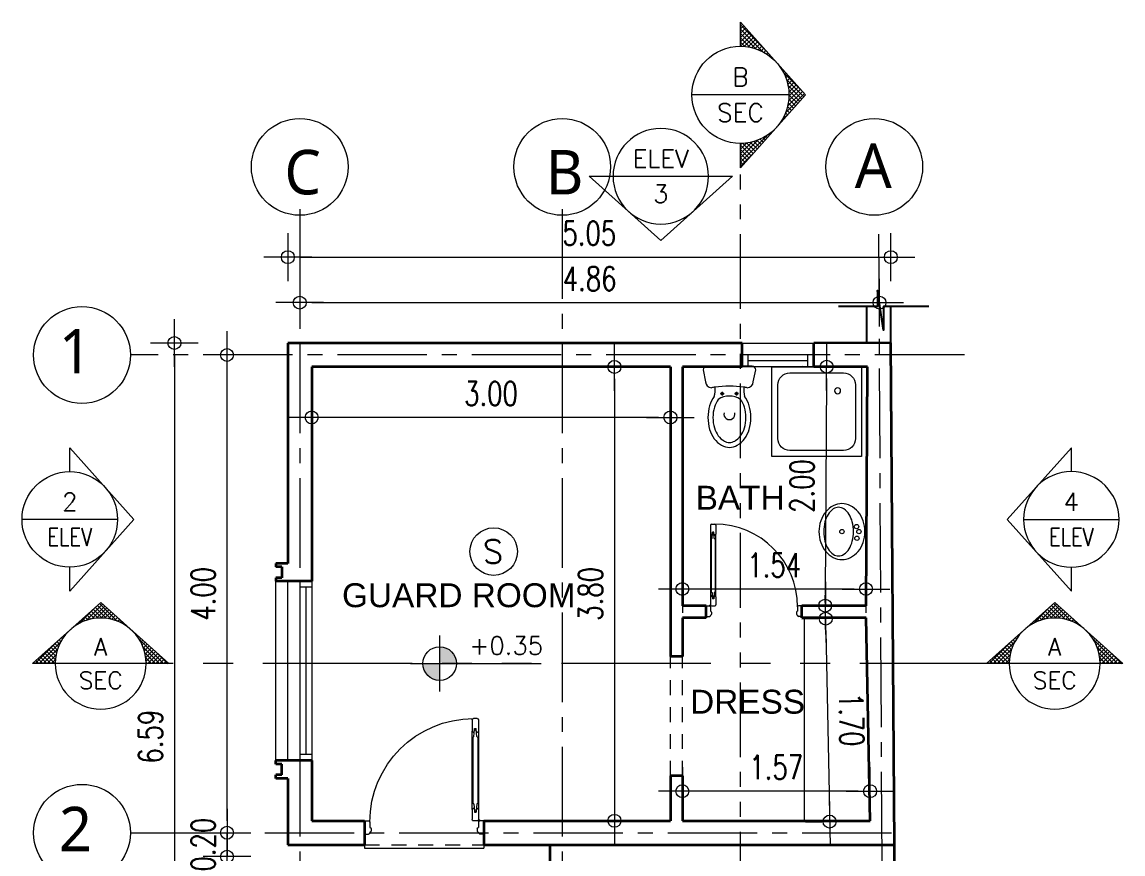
# Model space of a CAD drawing. Header units: millimetres. Extents: x -11627 to -10952, y 10244 to 10588.
# Drawn here: x -11330.89 to -11321.67, y 10409.84 to 10416.8 of the extents above; entities that cross this region are included whole.
import ezdxf
from ezdxf.enums import TextEntityAlignment as Align

# ---------------------------------------------------------------- set-up
doc = ezdxf.new("R2010")
doc.units = ezdxf.units.MM
doc.header["$PDMODE"] = 35
for name, pattern in [('CENTER2', [1.125, 0.75, -0.125, 0.125, -0.125]), ('HIDDEN2', [0.1875, 0.125, -0.0625]), ('PHANTOM2', [1.25, 0.625, -0.125, 0.125, -0.125, 0.125, -0.125])]:
    doc.linetypes.add(name, pattern=pattern)
doc.layers.get('0').update_dxf_attribs({"lineweight": 5})
doc.layers.get('DEFPOINTS').update_dxf_attribs({"lineweight": 5})
doc.layers.add('A-PLOT LIMIT', color=1, linetype='Continuous')
doc.layers.add('CivilDefense', color=2, linetype='Continuous')
for name, color, linetype, lineweight in [('AXIS', 136, 'CENTER2', 0), ('CIRCLE', 57, 'Continuous', 5), ('DIM', 191, 'Continuous', 5), ('DIM IN', 191, 'Continuous', 5), ('DOORS', 30, 'Continuous', 9), ('ELEV-BLUE', 32, 'Continuous', 9), ('FIRE', 2, 'Continuous', 5), ('hidden', 251, 'HIDDEN2', 5), ('SANIT', 241, 'Continuous', 0), ('SECTION', 3, 'PHANTOM2', 5), ('STAIR', 34, 'Continuous', 5), ('SYMBOLS LEVEL', 233, 'Continuous', 5), ('TEXT', 30, 'Continuous', 9), ('WALLS', 4, 'Continuous', 35), ('Window', 57, 'Continuous', 13)]:
    doc.layers.add(name, color=color, linetype=linetype, lineweight=lineweight)
doc.styles.add('ARIAL', font='arial.ttf')
doc.styles.add('Elevation-Numbers', font='ROMANS.shx', dxfattribs={"height": 0.1875})
doc.styles.add('ROMANS', font='romans.shx', dxfattribs={"width": 0.85})
doc.styles.add('Section-Numbers', font='ROMANS.shx', dxfattribs={"height": 0.1875})
doc.styles.add('SIMPLEX', font='romans.shx', dxfattribs={"width": 0.75})
doc.styles.add('T20-200', font='ROMANS.SHX', dxfattribs={"height": 0.4})
doc.dimstyles.new('D100', dxfattribs={"dimtxt": 0.2, "dimasz": 0.1, "dimexe": 0.18, "dimexo": 0.0625, "dimgap": 0.1, "dimtad": 1, "dimzin": 0, "dimdsep": 46, "dimtxsty": 'SIMPLEX', "dimblk": 'DOT1', "dimcen": 0.1, "dimse1": 1, "dimse2": 1, "dimclrd": 256, "dimclre": 256, "dimclrt": 256, "dimadec": 0, "dimazin": 0, "dimtfac": 5, "dimtix": 1, "dimtmove": 2, "dimatfit": 3, "dimfxl": 1, "dimtolj": 1, "dimtzin": 0, "dimlwd": -1, "dimlwe": -1, "dimarcsym": 0})

# ---------------------------------------------------------------- blocks, each defined once
blk = doc.blocks.new('Sink-1')
at = {"color": 0}
for points in [[(-0.26, 0.214, 0.117021), (-0.241, 0.134, 0.104335), (-0.184, 0.063, 0.090297), (-0.101, 0.017, 0.082381), (0, 0, 0.082381), (0.101, 0.017, 0.090297), (0.184, 0.063, 0.104335), (0.241, 0.134, 0.117021), (0.26, 0.214, 0.117021), (0.241, 0.293, 0.104335), (0.184, 0.365, 0.090297), (0.101, 0.411, 0.082381), (0, 0.428, 0.082381), (-0.101, 0.411, 0.090297), (-0.184, 0.365, 0.104335), (-0.241, 0.293, 0.117021)], [(-0.226, 0.183, 0.149713), (-0.211, 0.134, 0.107062), (-0.16, 0.086, 0.075437), (-0.09, 0.056, 0.062219), (0, 0.045, 0.062219), (0.09, 0.056, 0.075437), (0.16, 0.086, 0.107062), (0.211, 0.134, 0.149713), (0.226, 0.183, 0.149713), (0.211, 0.232, 0.107062), (0.16, 0.281, 0.075437), (0.09, 0.31, 0.062219), (0, 0.322, 0.062219), (-0.09, 0.31, 0.075437), (-0.16, 0.281, 0.107062), (-0.211, 0.232, 0.149713)]]:
    blk.add_lwpolyline(points, format="xyb", close=True, dxfattribs=at)
for centre in [(-0.047, 0.35), (0, 0.372), (0.062, 0.354), (0, 0.214)]:
    blk.add_circle(centre, 0.0205, dxfattribs=at)
blk = doc.blocks.new('Shower-75')
at = {"color": 0}
blk.add_lwpolyline([(0, 0), (0.75, 0), (0.75, 0.75), (0, 0.75)], close=True, dxfattribs=at)
blk.add_lwpolyline([(0.15, 0.05), (0.6, 0.05, 0.414214), (0.7, 0.15), (0.7, 0.6, 0.414214), (0.6, 0.7), (0.15, 0.7, 0.414214), (0.05, 0.6), (0.05, 0.15, 0.414214)], format="xyb", close=True, dxfattribs=at)
blk.add_circle((0.55, 0.2), 0.025, dxfattribs=at)
blk = doc.blocks.new('D-P-10-90')
at = {"layer": 'DOORS'}
for p, q in [((0.04, 0.86), (0.04, 0.7753)), ((0.05, 0.87), (0.08, 0.87)), ((0.09, 0.86), (0.09, 0.7753)), ((0.043, 0.7753), (0.04, 0.7753)), ((0.04, 0.7753), (0.04, 0.1853)), ((0.0559, 0.7657), (0.0578, 0.7953)), ((0.0722, 0.7953), (0.0578, 0.7953)), ((0.0741, 0.7657), (0.0722, 0.7953)), ((0.087, 0.7753), (0.09, 0.7753)), ((0.09, 0.1853), (0.09, 0.7753)), ((0.043, 0.1853), (0.04, 0.1853)), ((0.04, 0.1853), (0.04, 0.11)), ((0.0559, 0.1949), (0.0578, 0.1653)), ((0.0741, 0.1949), (0.0722, 0.1653)), ((0.087, 0.1853), (0.09, 0.1853)), ((0.09, 0.1853), (0.09, 0.11)), ((0, 0.1), (0.03, 0.1)), ((0, 0.1), (0, 0)), ((0.0275, 0.1015), (0.0275, 0.101)), ((0.0285, 0.1025), (0.0365, 0.1025)), ((0.0285, 0.1), (0.0375, 0.1)), ((0.0332, 0.1025), (0.0355, 0.1025)), ((0.0365, 0.1025), (0.0348, 0.1025)), ((0.0375, 0.1115), (0.0375, 0.1035)), ((0.0375, 0.1045), (0.0375, 0.1035)), ((0.0418, 0.1025), (0.0375, 0.1025)), ((0.0375, 0.1025), (0.0375, 0.0981)), ((0.0385, 0.1125), (0.039, 0.1125)), ((0.04, 0.1115), (0.04, 0.1025)), ((0.04, 0.09), (0.04, 0.05)), ((0.05, 0.1), (0.08, 0.1)), ((0.0722, 0.1653), (0.0578, 0.1653)), ((0.86, 0.09), (0.86, 0.05)), ((0.9, 0.1), (0.87, 0.1)), ((0.9, 0.1), (0.9, 0)), ((0, 0), (0.03, 0)), ((0.04, 0.05), (0.04, 0.05)), ((0.04, 0.013), (0.04, 0.01)), ((0.05, 0.04), (0.05, 0.023)), ((0.85, 0.04), (0.85, 0.023)), ((0.86, 0.05), (0.86, 0.05)), ((0.86, 0.013), (0.86, 0.01)), ((0.9, 0), (0.87, 0))]:
    blk.add_line(p, q, dxfattribs=at)
at = {"layer": 'DOORS', "color": 252}
for p, q in [((0.0542, 0.7339), (0.0577, 0.7853)), ((0.0723, 0.7853), (0.0577, 0.7853)), ((0.0758, 0.7339), (0.0723, 0.7853)), ((0.0462, 0.7273), (0.0462, 0.2333)), ((0.0477, 0.7273), (0.0462, 0.7273)), ((0.0823, 0.7273), (0.0837, 0.7273)), ((0.0837, 0.7273), (0.0837, 0.2333)), ((0.0477, 0.2333), (0.0462, 0.2333)), ((0.0542, 0.2267), (0.0577, 0.1753)), ((0.0723, 0.1753), (0.0577, 0.1753)), ((0.0758, 0.2267), (0.0723, 0.1753)), ((0.0823, 0.2333), (0.0837, 0.2333))]:
    blk.add_line(p, q, dxfattribs=at)
at = {"layer": 'DOORS'}
for radius in [0.00367, 0.00201]:
    blk.add_circle((0.0375, 0.1025), radius, dxfattribs=at)
for centre, radius, start, end in [((0.05, 0.86), 0.01, 90, 180), ((0.08, 0.86), 0.01, 0, 90), ((0.08, 0.09), 0.78, 0, 90), ((0.053, 0.7753), 0.01, 180, 286.63777), ((0.077, 0.7753), 0.01, 253.36223, 0), ((0.053, 0.1853), 0.01, 73.36223, 180), ((0.077, 0.1853), 0.01, 0, 106.63777), ((0.0285, 0.1015), 0.001, 90, 180), ((0.0285, 0.101), 0.001, 180, 270), ((0.03, 0.09), 0.01, 0, 90), ((0.0365, 0.1035), 0.001, 270, 0), ((0.0385, 0.1115), 0.001, 90, 180), ((0.0375, 0.1025), 0.0025, 270, 0), ((0.039, 0.1115), 0.001, 0, 90), ((0.05, 0.11), 0.01, 180, 270), ((0.08, 0.11), 0.01, 270, 0), ((0.87, 0.09), 0.01, 90, 180), ((0.03, 0.01), 0.01, 270, 0), ((0.04, 0.04), 0.01, 0, 90), ((0.04, 0.023), 0.01, 270, 0), ((0.86, 0.04), 0.01, 90, 180), ((0.86, 0.023), 0.01, 180, 270), ((0.87, 0.01), 0.01, 180, 270)]:
    blk.add_arc(centre, radius, start, end, dxfattribs=at)
at = {"layer": 'DOORS', "color": 252}
for centre, start, end in [((0.0542, 0.7273), 89.38142, 180.00035), ((0.0757, 0.7273), 359.9999, 90.61858), ((0.0542, 0.2333), 179.99965, 270.61858), ((0.0757, 0.2333), 269.38142, 0.0001)]:
    blk.add_arc(centre, 0.00659, start, end, dxfattribs=at)
blk = doc.blocks.new('k')
at = {"layer": 'SANIT'}
for p, q in [((-86.2261, -170.6187), (-86.2261, -170.9987)), ((-86.0961, -170.6087), (-86.1961, -170.5887)), ((-85.9961, -170.7334), (-85.9961, -170.764)), ((-86.0114, -170.7487), (-85.9808, -170.7487)), ((-86.0114, -170.8687), (-85.9808, -170.8687)), ((-85.9961, -170.884), (-85.9961, -170.8534)), ((-86.1961, -171.0287), (-86.0961, -171.0087))]:
    blk.add_line(p, q, dxfattribs=at)
for centre in [(-85.9961, -170.7487), (-85.9961, -170.8687)]:
    blk.add_circle(centre, 0.0115, dxfattribs=at)
for centre, radius, start, end in [((-86.1961, -170.6187), 0.03, 90, 180), ((-86.0961, -170.6587), 0.05, 360, 90), ((-85.8205, -170.8931), 0.2609, 106.60636, 125.75389), ((-85.7961, -170.9747), 0.346, 90, 106.60636), ((-85.7961, -170.9747), 0.346, 73.39364, 90), ((-85.7718, -170.8931), 0.2609, 54.24611, 73.39364), ((-85.1457, -170.8087), 0.9128, 172.42401, 187.57599), ((-85.1457, -170.8087), 0.9128, 170.54185, 172.42401), ((-86.0311, -170.4677), 0.2215, 264.96574, 285.23665), ((-85.8049, -170.8087), 0.1712, 146.97296, 213.02704), ((-85.8205, -170.8931), 0.2191, 106.60636, 125.75389), ((-85.7961, -170.9747), 0.3042, 90, 106.60636), ((-85.7961, -170.9747), 0.3042, 73.39364, 90), ((-85.7718, -170.8931), 0.2191, 54.24611, 73.39364), ((-85.7346, -170.8414), 0.1554, 29.91167, 54.24611), ((-85.7346, -170.8414), 0.1972, 29.91167, 54.24611), ((-85.6776, -170.8087), 0.1315, 0, 29.91167), ((-85.8249, -170.8087), 0.0459, 255.8325, 104.1675), ((-85.6776, -170.8087), 0.0897, 0, 29.91167), ((-85.6776, -170.8087), 0.0897, 330.08833, 0), ((-85.6776, -170.8087), 0.1315, 330.08833, 0), ((-86.0311, -171.1497), 0.2215, 74.76335, 95.03426), ((-85.1457, -170.8087), 0.9128, 187.57599, 189.45815), ((-85.8205, -170.7242), 0.2191, 234.24611, 253.39364), ((-85.7718, -170.7242), 0.2191, 286.60636, 305.75389), ((-85.7346, -170.7759), 0.1554, 305.75389, 330.08833), ((-85.7346, -170.7759), 0.1972, 305.75389, 330.08833), ((-86.1961, -170.9987), 0.03, 180, 270), ((-86.0961, -170.9587), 0.05, 270, 0), ((-85.8205, -170.7242), 0.2609, 234.24611, 253.39364), ((-85.7961, -170.6426), 0.346, 253.39364, 270), ((-85.7961, -170.6426), 0.3042, 253.39364, 270), ((-85.7961, -170.6426), 0.3042, 270, 286.60636), ((-85.7961, -170.6426), 0.346, 270, 286.60636), ((-85.7718, -170.7242), 0.2609, 286.60636, 305.75389)]:
    blk.add_arc(centre, radius, start, end, dxfattribs=at)
blk = doc.blocks.new('DOT1')
at = {"color": 0}
for p, q in [((0, -2), (0, 2)), ((-2, 0), (2, 0))]:
    blk.add_line(p, q, dxfattribs=at)
blk.add_circle((0, 0), 0.54, dxfattribs=at)
blk = doc.blocks.new('*D506')
at = {"layer": 'DEFPOINTS', "color": 0, "transparency": 16777216}
for p in [(-11325.3611, 10410.3679), (-11325.3611, 10410.12, -0.0008), (-11323.789, 10410.12, -0.0008)]:
    blk.add_point(p, dxfattribs=at)
at = {"layer": 'DIM', "transparency": 16777216}
blk.add_line((-11323.889, 10410.3679), (-11325.2611, 10410.3679), dxfattribs=at)
at = {"layer": 'DIM', "transparency": 16777216, "xscale": 0.1, "yscale": 0.1, "zscale": 0.1, "rotation": 180}
blk.add_blockref('DOT1', (-11325.3611, 10410.3679), dxfattribs=at)
at = {"layer": 'DIM', "transparency": 16777216, "xscale": 0.1, "yscale": 0.1, "zscale": 0.1}
blk.add_blockref('DOT1', (-11323.789, 10410.3679), dxfattribs=at)
at = {"layer": 'DIM', "transparency": 16777216, "insert": (-11324.5751, 10410.5679), "char_height": 0.2, "attachment_point": 5, "style": 'SIMPLEX'}
blk.add_mtext('\\A1;1.57', dxfattribs=at)
blk = doc.blocks.new('*D507')
at = {"layer": 'DEFPOINTS', "color": 0, "transparency": 16777216}
for p in [(-11325.3611, 10412.0598), (-11325.3611, 10411.9184, -0.0008), (-11323.8233, 10411.9184, -0.0008)]:
    blk.add_point(p, dxfattribs=at)
at = {"layer": 'DIM', "transparency": 16777216}
blk.add_line((-11323.9233, 10412.0598), (-11325.2611, 10412.0598), dxfattribs=at)
at = {"layer": 'DIM', "transparency": 16777216, "xscale": 0.1, "yscale": 0.1, "zscale": 0.1, "rotation": 180}
blk.add_blockref('DOT1', (-11325.3611, 10412.0598), dxfattribs=at)
at = {"layer": 'DIM', "transparency": 16777216, "xscale": 0.1, "yscale": 0.1, "zscale": 0.1}
blk.add_blockref('DOT1', (-11323.8233, 10412.0598), dxfattribs=at)
at = {"layer": 'DIM', "transparency": 16777216, "insert": (-11324.5922, 10412.2598), "char_height": 0.2, "attachment_point": 5, "style": 'SIMPLEX'}
blk.add_mtext('\\A1;1.54', dxfattribs=at)
blk = doc.blocks.new('DDW')
at = {"layer": 'SYMBOLS LEVEL'}
h = blk.add_hatch(color=256, dxfattribs=at)
edge = h.paths.add_edge_path()
edge.add_line((-11621.43, 10035.1153), (-11621.43, 10034.9745))
edge.add_line((-11621.43, 10034.9745), (-11621.2892, 10034.9745))
edge.add_arc((-11621.43, 10034.9745), 0.1408, 0, 90)
edge = h.paths.add_edge_path()
edge.add_line((-11621.43, 10034.8337), (-11621.43, 10034.9745))
edge.add_line((-11621.43, 10034.9745), (-11621.5709, 10034.9745))
edge.add_arc((-11621.43, 10034.9745), 0.1408, 180, 270)
for p, q in [((-11621.43, 10034.7402), (-11621.43, 10035.2088)), ((-11621.6737, 10034.9745), (-11620.5802, 10034.9745))]:
    blk.add_line(p, q, dxfattribs=at)
blk.add_circle((-11621.43, 10034.9745), 0.1408, dxfattribs=at)
blk = doc.blocks.new('*D508')
at = {"layer": 'DEFPOINTS', "color": 0, "transparency": 16777216}
for p in [(-11323.8114, 10413.9188, 0), (-11324.1651, 10411.9205), (-11323.8233, 10411.9184)]:
    blk.add_point(p, dxfattribs=at)
at = {"layer": 'DIM', "transparency": 16777216}
blk.add_line((-11324.1538, 10413.8208), (-11324.1645, 10412.0205), dxfattribs=at)
at = {"layer": 'DIM', "transparency": 16777216, "xscale": 0.1, "yscale": 0.1, "zscale": 0.1}
for p, rotation in [((-11324.1532, 10413.9208), 89.6596110096755), ((-11324.1651, 10411.9205), 269.6596110096755)]:
    blk.add_blockref('DOT1', p, dxfattribs=dict(at, rotation=rotation))
at = {"layer": 'DIM', "transparency": 16777216, "insert": (-11324.3592, 10412.9218), "char_height": 0.2, "attachment_point": 5, "rotation": 89.65961, "style": 'SIMPLEX'}
blk.add_mtext('\\A1;2.00', dxfattribs=at)
blk = doc.blocks.new('*D509')
at = {"layer": 'DEFPOINTS', "color": 0, "transparency": 16777216}
for p in [(-11323.8214, 10411.8184, -0.0008), (-11324.1283, 10410.1135), (-11323.789, 10410.12, -0.0008)]:
    blk.add_point(p, dxfattribs=at)
at = {"layer": 'DIM', "transparency": 16777216}
blk.add_line((-11324.1588, 10411.712), (-11324.1303, 10410.2135), dxfattribs=at)
at = {"layer": 'DIM', "transparency": 16777216, "xscale": 0.1, "yscale": 0.1, "zscale": 0.1}
for p, rotation in [((-11324.1607, 10411.812), 91.09121622523223), ((-11324.1283, 10410.1135), 271.0912162252322)]:
    blk.add_blockref('DOT1', p, dxfattribs=dict(at, rotation=rotation))
at = {"layer": 'DIM', "transparency": 16777216, "insert": (-11323.9446, 10410.9665), "char_height": 0.2, "attachment_point": 5, "rotation": 271.09122, "style": 'SIMPLEX'}
blk.add_mtext('\\A1;1.70', dxfattribs=at)
blk = doc.blocks.new('*D510')
at = {"layer": 'DEFPOINTS', "color": 0, "transparency": 16777216}
for p in [(-11325.71, 10413.9184, -0.0008), (-11325.93, 10410.12), (-11325.71, 10410.12, -0.0008)]:
    blk.add_point(p, dxfattribs=at)
at = {"layer": 'DIM', "transparency": 16777216}
blk.add_line((-11325.93, 10413.8184), (-11325.93, 10410.22), dxfattribs=at)
at = {"layer": 'DIM', "transparency": 16777216, "xscale": 0.1, "yscale": 0.1, "zscale": 0.1}
for p, rotation in [((-11325.93, 10413.9184), 90), ((-11325.93, 10410.12), 270)]:
    blk.add_blockref('DOT1', p, dxfattribs=dict(at, rotation=rotation))
at = {"layer": 'DIM', "transparency": 16777216, "insert": (-11326.13, 10412.0192), "char_height": 0.2, "attachment_point": 5, "rotation": 90, "style": 'SIMPLEX'}
blk.add_mtext('\\A1;3.80', dxfattribs=at)
blk = doc.blocks.new('*D511')
at = {"layer": 'DEFPOINTS', "color": 0, "transparency": 16777216}
for p in [(-11328.4651, 10413.9184, -0.0008), (-11325.4611, 10413.9184, -0.0008), (-11328.4651, 10413.4955)]:
    blk.add_point(p, dxfattribs=at)
at = {"layer": 'DIM', "transparency": 16777216}
blk.add_line((-11325.5611, 10413.4955), (-11328.3651, 10413.4955), dxfattribs=at)
at = {"layer": 'DIM', "transparency": 16777216, "xscale": 0.1, "yscale": 0.1, "zscale": 0.1, "rotation": 180}
blk.add_blockref('DOT1', (-11328.4651, 10413.4955), dxfattribs=at)
at = {"layer": 'DIM', "transparency": 16777216, "xscale": 0.1, "yscale": 0.1, "zscale": 0.1}
blk.add_blockref('DOT1', (-11325.4611, 10413.4955), dxfattribs=at)
at = {"layer": 'DIM', "transparency": 16777216, "insert": (-11326.9631, 10413.6955), "char_height": 0.2, "attachment_point": 5, "style": 'SIMPLEX'}
blk.add_mtext('\\A1;3.00', dxfattribs=at)
blk = doc.blocks.new('Elevation-Right')
at = {"color": 0}
for p, q in [((0, 0.6), (0.5367, 0)), ((0, 0.4), (0, 0.6)), ((0.4, 0), (-0.4, 0)), ((0, -0.6), (0.5367, 0)), ((0, -0.6), (0, -0.4))]:
    blk.add_line(p, q, dxfattribs=at)
blk.add_circle((0, 0), 0.4, dxfattribs=at)
at = {"color": 0, "style": 'Elevation-Numbers'}
for tag, p in [('00', (0, 0.1472)), ('0000', (0, -0.1472))]:
    blk.add_attdef(tag, text='', height=0.15, dxfattribs=at).set_placement(p, align=Align.MIDDLE_CENTER)
blk = doc.blocks.new('*X11')
at = {"color": 0}
for p, q in [((3.917, 7.806), (5.463, 9.352)), ((4.431, 7.966), (5.65, 9.185)), ((5.359, 8.076), (4.639, 8.796)), ((5.729, 8.059), (4.826, 8.963)), ((4.863, 8.045), (5.837, 9.019)), ((6.143, 7.999), (5.012, 9.13)), ((6.624, 7.872), (5.199, 9.297)), ((5.246, 8.074), (6.023, 8.852)), ((7.243, 7.607), (5.782, 9.068)), ((3.196, 7.439), (3.825, 8.068)), ((3.631, 7.682), (3.519, 7.794)), ((3.877, 7.79), (3.706, 7.961)), ((4.137, 7.884), (3.893, 8.128)), ((4.413, 7.962), (4.079, 8.295)), ((4.706, 8.022), (4.266, 8.462)), ((5.02, 8.061), (4.453, 8.629)), ((5.594, 8.069), (6.21, 8.685)), ((5.916, 8.038), (6.396, 8.518)), ((6.216, 7.984), (6.583, 8.351)), ((6.497, 7.912), (6.77, 8.184)), ((6.762, 7.823), (6.956, 8.017)), ((7.013, 7.72), (7.143, 7.85)), ((2.414, 6.779), (2.4, 6.793)), ((2.588, 6.958), (2.586, 6.96)), ((2.774, 7.126), (2.773, 7.127)), ((2.971, 7.282), (2.96, 7.294)), ((3.179, 7.428), (3.146, 7.46)), ((3.399, 7.561), (3.333, 7.627)), ((7.249, 7.603), (7.33, 7.683)), ((7.474, 7.474), (7.516, 7.516)), ((7.686, 7.332), (7.703, 7.349)), ((7.886, 7.179), (7.889, 7.182)), ((8.076, 7.015), (8.076, 7.015)), ((8.254, 6.84), (8.263, 6.848)), ((-0.167, 4.076), (2, 6.242)), ((1.712, 5.712), (1.466, 5.958)), ((1.828, 5.95), (1.653, 6.125)), ((1.957, 6.175), (1.84, 6.292)), ((2.098, 6.388), (2.026, 6.459)), ((2.25, 6.589), (2.213, 6.626)), ((8.421, 6.653), (8.449, 6.682)), ((8.577, 6.456), (8.636, 6.515)), ((8.722, 6.247), (8.823, 6.348)), ((8.855, 6.026), (9.009, 6.181)), ((10.773, 4.076), (8.893, 5.956)), ((8.975, 5.793), (9.196, 6.014)), ((9.082, 5.547), (9.382, 5.847)), ((11.127, 4.076), (9.131, 6.072)), ((-0.52, 4.076), (0.476, 5.072)), ((0.187, 4.076), (1.633, 5.522)), ((1.227, 4.076), (0.347, 4.957)), ((1.368, 4.289), (0.533, 5.123)), ((0.541, 4.076), (1.472, 5.008)), ((1.398, 4.612), (0.72, 5.29)), ((1.451, 4.913), (0.907, 5.457)), ((1.522, 5.195), (1.093, 5.624)), ((1.61, 5.461), (1.28, 5.791)), ((10.42, 4.076), (9.158, 5.337)), ((9.175, 5.286), (9.569, 5.68)), ((9.252, 5.009), (9.756, 5.513)), ((10.066, 4.076), (9.285, 4.857)), ((9.311, 4.715), (9.942, 5.346)), ((9.349, 4.399), (10.129, 5.179)), ((9.379, 4.076), (10.316, 5.012)), ((9.733, 4.076), (10.502, 4.845)), ((-0.541, 4.076), (-0.586, 4.122)), ((-0.187, 4.076), (-0.4, 4.289)), ((0.167, 4.076), (-0.213, 4.456)), ((0.52, 4.076), (-0.027, 4.623)), ((0.874, 4.076), (0.16, 4.79)), ((0.894, 4.076), (1.394, 4.576)), ((1.248, 4.076), (1.364, 4.192)), ((9.712, 4.076), (9.345, 4.443)), ((10.086, 4.076), (10.689, 4.678)), ((10.44, 4.076), (10.875, 4.512)), ((10.794, 4.076), (11.062, 4.345)), ((11.147, 4.076), (11.249, 4.178))]:
    blk.add_line(p, q, dxfattribs=at)
blk = doc.blocks.new('Section-Up')
at = {"color": 0}
for p, q in [((-0.6, 0), (0, 0.5367)), ((0.6, 0), (0, 0.5367)), ((-0.6, 0), (0.6, 0))]:
    blk.add_line(p, q, dxfattribs=at)
blk.add_circle((0, 0), 0.4, dxfattribs=at)
at = {"color": 0, "xscale": 0.1, "yscale": 0.1, "zscale": 0.1}
blk.add_blockref('*X11', (-0.5362, -0.4076), dxfattribs=at)
at = {"color": 0, "style": 'Section-Numbers'}
for tag, p in [('00', (0, 0.1472)), ('0000', (0, -0.1472))]:
    blk.add_attdef(tag, text='', height=0.15, dxfattribs=at).set_placement(p, align=Align.MIDDLE_CENTER)
blk = doc.blocks.new('Elevation-Up')
at = {"color": 0}
for p, q in [((-0.6, 0), (0, 0.5367)), ((0.6, 0), (0, 0.5367)), ((-0.6, 0), (0.6, 0))]:
    blk.add_line(p, q, dxfattribs=at)
blk.add_circle((0, 0), 0.4, dxfattribs=at)
at = {"color": 0, "style": 'Elevation-Numbers'}
for tag, p in [('00', (0, 0.1472)), ('0000', (0, -0.1472))]:
    blk.add_attdef(tag, text='', height=0.15, dxfattribs=at).set_placement(p, align=Align.MIDDLE_CENTER)
blk = doc.blocks.new('*D1356')
at = {"layer": 'DEFPOINTS', "color": 0, "transparency": 16777216}
for p in [(-11554.6154, 10465.8007, -0.0008), (-11555.5649, 10459.2116), (-11554.6154, 10459.2116, -0.0008)]:
    blk.add_point(p, dxfattribs=at)
at = {"layer": 'DIM IN', "transparency": 16777216}
blk.add_line((-11555.5649, 10465.7007), (-11555.5649, 10459.3116), dxfattribs=at)
at = {"layer": 'DIM IN', "transparency": 16777216, "xscale": 0.1, "yscale": 0.1, "zscale": 0.1}
for p, rotation in [((-11555.5649, 10465.8007), 90), ((-11555.5649, 10459.2116), 270)]:
    blk.add_blockref('DOT1', p, dxfattribs=dict(at, rotation=rotation))
at = {"layer": 'DIM IN', "transparency": 16777216, "insert": (-11555.7649, 10462.5062), "char_height": 0.2, "attachment_point": 5, "rotation": 90, "style": 'SIMPLEX'}
blk.add_mtext('\\A1;6.59', dxfattribs=at)
blk = doc.blocks.new('*D512')
at = {"layer": 'DEFPOINTS', "color": 0, "transparency": 16777216}
for p in [(-11555.1244, 10465.7007), (-11554.9801, 10465.7007, -0.0008), (-11554.9801, 10461.7022, -0.0008)]:
    blk.add_point(p, dxfattribs=at)
at = {"layer": 'DIM IN', "transparency": 16777216}
blk.add_line((-11555.1244, 10461.8022), (-11555.1244, 10465.6007), dxfattribs=at)
at = {"layer": 'DIM IN', "transparency": 16777216, "xscale": 0.1, "yscale": 0.1, "zscale": 0.1}
for p, rotation in [((-11555.1244, 10465.7007), 90), ((-11555.1244, 10461.7022), 270)]:
    blk.add_blockref('DOT1', p, dxfattribs=dict(at, rotation=rotation))
at = {"layer": 'DIM IN', "transparency": 16777216, "insert": (-11555.3244, 10463.7015), "char_height": 0.2, "attachment_point": 5, "rotation": 90, "style": 'SIMPLEX'}
blk.add_mtext('\\A1;4.00', dxfattribs=at)
blk = doc.blocks.new('*D1357')
at = {"layer": 'DEFPOINTS', "color": 0, "transparency": 16777216}
for p in [(-11549.5654, 10466.5191), (-11554.6154, 10466.0234, -0.0008), (-11549.5654, 10465.9248, 0)]:
    blk.add_point(p, dxfattribs=at)
at = {"layer": 'DIM IN', "transparency": 16777216}
blk.add_line((-11554.5154, 10466.5191), (-11549.6654, 10466.5191), dxfattribs=at)
at = {"layer": 'DIM IN', "transparency": 16777216, "xscale": 0.1, "yscale": 0.1, "zscale": 0.1, "rotation": 180}
blk.add_blockref('DOT1', (-11554.6154, 10466.5191), dxfattribs=at)
at = {"layer": 'DIM IN', "transparency": 16777216, "xscale": 0.1, "yscale": 0.1, "zscale": 0.1}
blk.add_blockref('DOT1', (-11549.5654, 10466.5191), dxfattribs=at)
at = {"layer": 'DIM IN', "transparency": 16777216, "insert": (-11552.0904, 10466.7191), "char_height": 0.2, "attachment_point": 5, "style": 'SIMPLEX'}
blk.add_mtext('\\A1;5.05', dxfattribs=at)
blk = doc.blocks.new('*D1358')
at = {"layer": 'DEFPOINTS', "color": 0, "transparency": 16777216}
for p in [(-11549.6603, 10466.1622, -0.0001), (-11549.6603, 10466.1387), (-11554.5154, 10466.0529, -0.0008)]:
    blk.add_point(p, dxfattribs=at)
at = {"layer": 'DIM IN', "transparency": 16777216}
blk.add_line((-11554.4154, 10466.1387), (-11549.7603, 10466.1387), dxfattribs=at)
at = {"layer": 'DIM IN', "transparency": 16777216, "xscale": 0.1, "yscale": 0.1, "zscale": 0.1, "rotation": 180}
blk.add_blockref('DOT1', (-11554.5154, 10466.1387), dxfattribs=at)
at = {"layer": 'DIM IN', "transparency": 16777216, "xscale": 0.1, "yscale": 0.1, "zscale": 0.1}
blk.add_blockref('DOT1', (-11549.6603, 10466.1387), dxfattribs=at)
at = {"layer": 'DIM IN', "transparency": 16777216, "insert": (-11552.0878, 10466.3387), "char_height": 0.2, "attachment_point": 5, "style": 'SIMPLEX'}
blk.add_mtext('\\A1;4.86', dxfattribs=at)
blk = doc.blocks.new('*X12')
at = {"color": 0}
for p, q in [((3.917, 7.806), (5.463, 9.352)), ((4.431, 7.966), (5.65, 9.185)), ((6.143, 7.999), (5.012, 9.13)), ((6.624, 7.872), (5.199, 9.297)), ((4.413, 7.962), (4.079, 8.295)), ((4.706, 8.022), (4.266, 8.462)), ((5.02, 8.061), (4.453, 8.629)), ((5.359, 8.076), (4.639, 8.796)), ((5.729, 8.059), (4.826, 8.963)), ((4.863, 8.045), (5.837, 9.019)), ((5.246, 8.074), (6.023, 8.852)), ((5.594, 8.069), (6.21, 8.685)), ((7.243, 7.607), (5.782, 9.068)), ((5.916, 8.038), (6.396, 8.518)), ((6.216, 7.984), (6.583, 8.351)), ((6.497, 7.912), (6.77, 8.184)), ((2.971, 7.282), (2.96, 7.294)), ((3.179, 7.428), (3.146, 7.46)), ((3.196, 7.439), (3.825, 8.068)), ((3.399, 7.561), (3.333, 7.627)), ((3.631, 7.682), (3.519, 7.794)), ((3.877, 7.79), (3.706, 7.961)), ((4.137, 7.884), (3.893, 8.128)), ((6.762, 7.823), (6.956, 8.017)), ((7.013, 7.72), (7.143, 7.85)), ((7.249, 7.603), (7.33, 7.683)), ((7.474, 7.474), (7.516, 7.516)), ((7.686, 7.332), (7.703, 7.349)), ((2.098, 6.388), (2.026, 6.459)), ((2.25, 6.589), (2.213, 6.626)), ((2.414, 6.779), (2.4, 6.793)), ((2.588, 6.958), (2.586, 6.96)), ((2.774, 7.126), (2.773, 7.127)), ((7.886, 7.179), (7.889, 7.182)), ((8.076, 7.015), (8.076, 7.015)), ((8.254, 6.84), (8.263, 6.848)), ((8.421, 6.653), (8.449, 6.682)), ((8.577, 6.456), (8.636, 6.515)), ((-0.167, 4.076), (2, 6.242)), ((0.187, 4.076), (1.633, 5.522)), ((1.451, 4.913), (0.907, 5.457)), ((1.522, 5.195), (1.093, 5.624)), ((1.61, 5.461), (1.28, 5.791)), ((1.712, 5.712), (1.466, 5.958)), ((1.828, 5.95), (1.653, 6.125)), ((1.957, 6.175), (1.84, 6.292)), ((8.722, 6.247), (8.823, 6.348)), ((8.855, 6.026), (9.009, 6.181)), ((10.773, 4.076), (8.893, 5.956)), ((8.975, 5.793), (9.196, 6.014)), ((9.082, 5.547), (9.382, 5.847)), ((11.127, 4.076), (9.131, 6.072)), ((9.175, 5.286), (9.569, 5.68)), ((9.252, 5.009), (9.756, 5.513)), ((-0.52, 4.076), (0.476, 5.072)), ((0.52, 4.076), (-0.027, 4.623)), ((0.874, 4.076), (0.16, 4.79)), ((1.227, 4.076), (0.347, 4.957)), ((1.368, 4.289), (0.533, 5.123)), ((0.541, 4.076), (1.472, 5.008)), ((1.398, 4.612), (0.72, 5.29)), ((0.894, 4.076), (1.394, 4.576)), ((10.42, 4.076), (9.158, 5.337)), ((10.066, 4.076), (9.285, 4.857)), ((9.311, 4.715), (9.942, 5.346)), ((9.349, 4.399), (10.129, 5.179)), ((9.379, 4.076), (10.316, 5.012)), ((9.733, 4.076), (10.502, 4.845)), ((10.086, 4.076), (10.689, 4.678)), ((-0.541, 4.076), (-0.586, 4.122)), ((-0.187, 4.076), (-0.4, 4.289)), ((0.167, 4.076), (-0.213, 4.456)), ((1.248, 4.076), (1.364, 4.192)), ((9.712, 4.076), (9.345, 4.443)), ((10.44, 4.076), (10.875, 4.512)), ((10.794, 4.076), (11.062, 4.345)), ((11.147, 4.076), (11.249, 4.178))]:
    blk.add_line(p, q, dxfattribs=at)
blk = doc.blocks.new('Section-Right')
at = {"color": 0}
for p, q in [((0, 0.4), (0, 0.6)), ((0, 0.6), (0.5367, 0)), ((0.4, 0), (-0.4, 0)), ((0, -0.6), (0.5367, 0)), ((0, -0.6), (0, -0.4))]:
    blk.add_line(p, q, dxfattribs=at)
blk.add_circle((0, 0), 0.4, dxfattribs=at)
at = {"color": 0, "xscale": -0.0999999999999979, "yscale": 0.0999999999999979, "zscale": 0.0999999999999979, "rotation": 270}
blk.add_blockref('*X12', (-0.4076, -0.5362), dxfattribs=at)
at = {"color": 0, "style": 'Section-Numbers'}
for tag, p in [('00', (0, 0.1472)), ('0000', (0, -0.1472))]:
    blk.add_attdef(tag, text='', height=0.15, dxfattribs=at).set_placement(p, align=Align.MIDDLE_CENTER)
blk = doc.blocks.new('*D1359')
at = {"layer": 'DEFPOINTS', "color": 0, "transparency": 16777216}
for p in [(-11555.1244, 10461.7022, 0.0008), (-11555.1244, 10461.5022, 0.0008), (-11555.1244, 10461.5022)]:
    blk.add_point(p, dxfattribs=at)
at = {"layer": 'DIM IN', "transparency": 16777216}
for p, q in [((-11555.1244, 10461.8022), (-11555.1244, 10461.9022)), ((-11555.1244, 10461.7022), (-11555.1244, 10461.5022)), ((-11555.1244, 10461.4022), (-11555.1244, 10461.3022))]:
    blk.add_line(p, q, dxfattribs=at)
at = {"layer": 'DIM IN', "transparency": 16777216, "xscale": 0.1, "yscale": 0.1, "zscale": 0.1}
for p, rotation in [((-11555.1244, 10461.7022), 270), ((-11555.1244, 10461.5022), 90)]:
    blk.add_blockref('DOT1', p, dxfattribs=dict(at, rotation=rotation))
at = {"layer": 'DIM IN', "transparency": 16777216, "insert": (-11555.3244, 10461.6022), "char_height": 0.2, "attachment_point": 5, "rotation": 90, "style": 'SIMPLEX'}
blk.add_mtext('\\A1;0.20', dxfattribs=at)
blk = doc.blocks.new('*D1360')
at = {"layer": 'DEFPOINTS', "color": 0, "transparency": 16777216}
for p in [(-11555.1244, 10461.5022), (-11555.1244, 10459.3318), (-11555.1244, 10459.3318)]:
    blk.add_point(p, dxfattribs=at)
at = {"layer": 'DIM IN', "transparency": 16777216}
blk.add_line((-11555.1244, 10461.4022), (-11555.1244, 10459.4318), dxfattribs=at)
at = {"layer": 'DIM IN', "transparency": 16777216, "xscale": 0.1, "yscale": 0.1, "zscale": 0.1}
for p, rotation in [((-11555.1244, 10461.5022), 90), ((-11555.1244, 10459.3318), 270)]:
    blk.add_blockref('DOT1', p, dxfattribs=dict(at, rotation=rotation))
at = {"layer": 'DIM IN', "transparency": 16777216, "insert": (-11555.3244, 10460.417), "char_height": 0.2, "attachment_point": 5, "rotation": 90, "style": 'SIMPLEX'}
blk.add_mtext('\\A1;2.17', dxfattribs=at)
blk = doc.blocks.new('RGRGGG')
at = {"layer": 'A-PLOT LIMIT', "elevation": 0.0008}
blk.add_lwpolyline([(-11549.247, 10466.1052), (-11549.6278, 10466.1052), (-11549.6278, 10465.9068), (-11549.6774, 10466.239), (-11549.6774, 10466.1058), (-11550.004, 10466.1058)], dxfattribs=at)
at = {"layer": 'AXIS'}
for p, q in [((-11554.5154, 10466.9205), (-11554.5154, 10459.3318)), ((-11552.3177, 10466.9205), (-11552.3177, 10459.2116)), ((-11549.6287, 10459.2116, -0.0002), (-11549.6654, 10466.8126, 0.0008)), ((-11548.95, 10465.7007), (-11555.9341, 10465.7007)), ((-11555.9341, 10461.7022), (-11549.5354, 10461.7022))]:
    blk.add_line(p, q, dxfattribs=at)
at = {"layer": 'CIRCLE'}
for centre in [(-11554.5154, 10467.2744), (-11552.3177, 10467.2744), (-11549.7048, 10467.2744), (-11556.3391, 10465.7007), (-11556.3391, 10461.7022)]:
    blk.add_circle(centre, 0.405, dxfattribs=at)
at = {"layer": 'SECTION'}
blk.add_line((-11550.8253, 10458.5859), (-11550.8253, 10467.4708), dxfattribs=at)
at = {"layer": 'SECTION', "linetype": 'PHANTOM2', "ltscale": 2}
blk.add_line((-11548.5742, 10463.118, 0.0008), (-11555.8014, 10463.118, 0.0008), dxfattribs=at)
at = {"layer": 'CIRCLE', "xscale": 1.016, "yscale": 1.016, "zscale": 1.016}
blk.add_blockref('Section-Right', (-11550.8253, 10467.8772), dxfattribs=at).add_auto_attribs({'00': 'B', '0000': 'SEC'})
at = {"layer": 'CIRCLE'}
ref = blk.add_blockref('Elevation-Up', (-11551.492, 10467.1962, 0.0008), dxfattribs=dict(at, xscale=-1, rotation=180))
ref.add_attrib('00', '3', dxfattribs={"layer": '0', "color": 0, "height": 0.15, "style": 'Elevation-Numbers'}).set_placement((-11551.492, 10467.049, 0.0008), align=Align.MIDDLE_CENTER)
ref.add_attrib('0000', 'ELEV', dxfattribs={"layer": '0', "color": 0, "height": 0.15, "style": 'Elevation-Numbers'}).set_placement((-11551.492, 10467.3435, 0.0008), align=Align.MIDDLE_CENTER)
ref = blk.add_blockref('Elevation-Right', (-11556.4412, 10464.3243, 0.0008), dxfattribs=at)
ref.add_attrib('00', '2', dxfattribs={"layer": '0', "color": 0, "height": 0.15, "style": 'Elevation-Numbers'}).set_placement((-11556.4412, 10464.4715, 0.0008), align=Align.MIDDLE_CENTER)
ref.add_attrib('0000', 'ELEV', dxfattribs={"layer": '0', "color": 0, "height": 0.15, "style": 'Elevation-Numbers', "width": 0.8}).set_placement((-11556.4412, 10464.1771, 0.0008), align=Align.MIDDLE_CENTER)
ref = blk.add_blockref('Elevation-Right', (-11548.054, 10464.3243, 0.0008), dxfattribs=dict(at, xscale=-1))
ref.add_attrib('00', '4', dxfattribs={"layer": '0', "color": 0, "height": 0.15, "style": 'Elevation-Numbers'}).set_placement((-11548.054, 10464.4715, 0.0008), align=Align.MIDDLE_CENTER)
ref.add_attrib('0000', 'ELEV', dxfattribs={"layer": '0', "color": 0, "height": 0.15, "style": 'Elevation-Numbers', "width": 0.8}).set_placement((-11548.054, 10464.1771, 0.0008), align=Align.MIDDLE_CENTER)
ref = blk.add_blockref('Section-Up', (-11556.1824, 10463.118, 0.0008), dxfattribs=dict(at, xscale=-0.9525, yscale=0.9525, zscale=0.9525))
ref.add_attrib('00', 'A', dxfattribs={"layer": '0', "color": 0, "height": 0.1429, "style": 'Section-Numbers'}).set_placement((-11556.1824, 10463.2582, 0.0008), align=Align.MIDDLE_CENTER)
ref.add_attrib('0000', 'SEC', dxfattribs={"layer": '0', "color": 0, "height": 0.14288, "style": 'Section-Numbers'}).set_placement((-11556.1824, 10462.9778, 0.0008), align=Align.MIDDLE_CENTER)
ref = blk.add_blockref('Section-Up', (-11548.1932, 10463.118, 0.0008), dxfattribs=dict(at, xscale=-0.9525, yscale=0.9525, zscale=0.9525))
ref.add_attrib('00', 'A', dxfattribs={"layer": '0', "color": 0, "height": 0.1429, "style": 'Section-Numbers'}).set_placement((-11548.1932, 10463.2582, 0.0008), align=Align.MIDDLE_CENTER)
ref.add_attrib('0000', 'SEC', dxfattribs={"layer": '0', "color": 0, "height": 0.14288, "style": 'Section-Numbers'}).set_placement((-11548.1932, 10462.9778, 0.0008), align=Align.MIDDLE_CENTER)
at = {"layer": 'TEXT', "char_height": 0.372379, "attachment_point": 3, "style": 'T20-200'}
for s, insert in [('{\\fSegoe UI|b0|i0|c0|p34;A}', (-11549.5577, 10467.4707)), ('{\\fSegoe UI|b0|i0|c0|p34;C}', (-11554.3378, 10467.417)), ('{\\fSegoe UI|b0|i0|c0|p34;B}', (-11552.1401, 10467.417)), ('{\\fSegoe UI|b0|i0|c0|p34;1}', (-11556.255, 10465.9181)), ('{\\fSegoe UI|b0|i0|c0|p34;2}', (-11556.255, 10461.9196))]:
    blk.add_mtext_dynamic_manual_height_columns(s, width=0.266386, gutter_width=2, heights=[0], dxfattribs=dict(at, insert=insert))
at = {"layer": 'DIM IN'}
for base, p1, p2, angle, picture, middle in [((-11549.5654, 10466.5191, 0.0008), (-11554.6154, 10466.0234), (-11549.5654, 10465.9248, 0.0008), 180, '*D1357', (-11552.0904, 10466.7191, 0.0008)), ((-11549.6603, 10466.1387, 0.0008), (-11554.5154, 10466.0529), (-11549.6603, 10466.1622, 0.0006), 180, '*D1358', (-11552.0878, 10466.3387, 0.0008)), ((-11555.5649, 10459.2116, 0.0008), (-11554.6154, 10465.8007), (-11554.6154, 10459.2116), 90, '*D1356', (-11555.7649, 10462.5062, 0.0008)), ((-11555.1244, 10465.7007, 0.0008), (-11554.9801, 10461.7022), (-11554.9801, 10465.7007), 90, '*D512', (-11555.3244, 10463.7015, 0.0008)), ((-11555.1244, 10461.5022), (-11555.1244, 10461.7022, 0.0008), (-11555.1244, 10461.5022, 0.0008), 90, '*D1359', (-11555.3244, 10461.6022)), ((-11555.1244, 10459.3318), (-11555.1244, 10461.5022), (-11555.1244, 10459.3318), 90, '*D1360', (-11555.3244, 10460.417))]:
    dim = blk.add_linear_dim(base=base, p1=p1, p2=p2, angle=angle, dimstyle='D100', dxfattribs=at)
    dim.commit()
    dim.dimension.update_dxf_attribs({"geometry": picture, "text_midpoint": middle})

msp = doc.modelspace()

# ---------------------------------------------------------------- linework, layer by layer
at = {"layer": 'A-PLOT LIMIT'}
for p, q in [((-11323.8152, 10414.1188, 0.0008), (-11323.8152, 10414.4235, 0.0008)), ((-11323.6152, 10414.1188, 0.0008), (-11323.6152, 10414.423, 0.0008))]:
    msp.add_line(p, q, dxfattribs=at)
at = {"layer": 'DIM IN'}
msp.add_line((-11323.7852, 10409.92), (-11326.4938, 10409.92), dxfattribs=at)
at = {"layer": 'ELEV-BLUE'}
for p, q in [((-11324.8612, 10414.1184, 0), (-11324.2612, 10414.1184, 0)), ((-11328.7651, 10410.6241, -0.0008), (-11328.7651, 10412.1241, -0.0008))]:
    msp.add_line(p, q, dxfattribs=at)
at = {"layer": 'FIRE'}
msp.add_circle((-11326.9414, 10412.373), 0.1989, dxfattribs=at)
at = {"layer": 'hidden'}
for p, q in [((-11325.4611, 10410.4961, 0.0008), (-11325.4611, 10411.4961, 0.0008)), ((-11325.3611, 10410.4961, 0.0008), (-11325.3611, 10411.4961, 0.0008)), ((-11328.0226, 10409.92), (-11327.0226, 10409.92))]:
    msp.add_line(p, q, dxfattribs=at)
at = {"layer": 'SANIT'}
msp.add_line((-11324.339, 10410.12), (-11324.339, 10411.82), dxfattribs=at)
at = {"layer": 'STAIR'}
for p, q in [((-11328.0226, 10409.92), (-11328.0226, 10409.89)), ((-11327.0226, 10409.92), (-11327.0226, 10409.89)), ((-11328.0226, 10409.89), (-11327.0226, 10409.89))]:
    msp.add_line(p, q, dxfattribs=at)
at = {"layer": 'WALLS'}
for p, q in [((-11324.8612, 10414.1184), (-11328.6651, 10414.1184)), ((-11328.6651, 10414.1184), (-11328.6651, 10412.2741, -0.0008)), ((-11323.6152, 10414.1188, 0.0008), (-11324.2612, 10414.1184)), ((-11323.5852, 10409.92), (-11323.6152, 10414.1188, 0.0008)), ((-11325.4611, 10413.9184), (-11328.4652, 10413.9184)), ((-11328.4652, 10413.9184), (-11328.4652, 10412.1241, -0.0008)), ((-11325.4611, 10413.9184), (-11325.4611, 10411.4961)), ((-11324.8612, 10413.9184), (-11325.3611, 10413.9184)), ((-11325.3611, 10413.9184), (-11325.3611, 10411.9184)), ((-11323.8114, 10413.9188, 0.0008), (-11324.2612, 10413.9184)), ((-11323.8233, 10411.9184), (-11323.8114, 10413.9188, 0.0008)), ((-11328.6651, 10412.2741, -0.0008), (-11328.7651, 10412.2741, -0.0008)), ((-11328.7151, 10412.2441, -0.0008), (-11328.7651, 10412.2441, -0.0008)), ((-11328.7151, 10412.1541, -0.0008), (-11328.7651, 10412.1541, -0.0008)), ((-11325.1611, 10411.9184), (-11325.3611, 10411.9184)), ((-11325.1611, 10411.8184), (-11325.1611, 10411.9184)), ((-11323.8233, 10411.9184), (-11324.3611, 10411.9184)), ((-11324.3611, 10411.8184), (-11324.3611, 10411.9184)), ((-11325.1611, 10411.8184), (-11325.3611, 10411.8184)), ((-11325.3611, 10411.8184), (-11325.3611, 10411.4961)), ((-11323.8214, 10411.8184), (-11324.3611, 10411.8184)), ((-11323.789, 10410.12), (-11323.8214, 10411.8184)), ((-11325.3611, 10411.4961, 0.0008), (-11325.4611, 10411.4961, 0.0008)), ((-11328.7151, 10410.5941, -0.0008), (-11328.7651, 10410.5941, -0.0008)), ((-11328.4652, 10410.6241, -0.0008), (-11328.4652, 10410.12)), ((-11328.7151, 10410.5041, -0.0008), (-11328.7651, 10410.5041, -0.0008)), ((-11328.6651, 10410.4741, -0.0008), (-11328.7651, 10410.4741, -0.0008)), ((-11328.6651, 10410.4741, -0.0008), (-11328.6651, 10409.92)), ((-11325.4611, 10410.4961), (-11325.4611, 10410.12)), ((-11325.3611, 10410.4961, 0.0008), (-11325.4611, 10410.4961, 0.0008)), ((-11325.3611, 10410.4961), (-11325.3611, 10410.12)), ((-11328.4652, 10410.12), (-11328.0226, 10410.12)), ((-11328.0226, 10410.12), (-11328.0226, 10409.92)), ((-11327.0226, 10410.12), (-11327.0226, 10409.92)), ((-11327.0226, 10410.12), (-11325.4611, 10410.12)), ((-11325.3611, 10410.12), (-11323.789, 10410.12)), ((-11328.6651, 10409.92), (-11328.0226, 10409.92)), ((-11327.0226, 10409.92), (-11323.5852, 10409.92)), ((-11326.4696, 10409.92), (-11323.5852, 10409.92)), ((-11326.4696, 10407.5293), (-11326.4696, 10409.92)), ((-11323.5682, 10407.5496), (-11323.5852, 10409.92))]:
    msp.add_line(p, q, dxfattribs=at)
at = {"layer": 'WALLS', "ltscale": 8}
for p, q in [((-11324.8612, 10413.9184), (-11324.8612, 10414.1184)), ((-11324.2612, 10413.9184), (-11324.2612, 10414.1184)), ((-11328.7651, 10412.2741, -0.0008), (-11328.7651, 10412.2441, -0.0008)), ((-11328.7151, 10412.2441, -0.0008), (-11328.7151, 10412.1541, -0.0008)), ((-11328.7651, 10412.1541, -0.0008), (-11328.7651, 10412.1241, -0.0008)), ((-11328.4652, 10412.1241, -0.0008), (-11328.7651, 10412.1241, -0.0008)), ((-11328.4652, 10410.6241, -0.0008), (-11328.7651, 10410.6241, -0.0008)), ((-11328.7651, 10410.5941, -0.0008), (-11328.7651, 10410.6241, -0.0008)), ((-11328.7151, 10410.5041, -0.0008), (-11328.7151, 10410.5941, -0.0008)), ((-11328.7651, 10410.4741, -0.0008), (-11328.7651, 10410.5041, -0.0008))]:
    msp.add_line(p, q, dxfattribs=at)
at = {"layer": 'Window'}
for p, q in [((-11324.2612, 10414.0184), (-11324.8612, 10414.0184)), ((-11324.8112, 10413.9184), (-11324.8112, 10414.0184)), ((-11324.3112, 10413.9184), (-11324.3112, 10414.0184)), ((-11324.2612, 10413.9184), (-11324.8612, 10413.9184)), ((-11324.3112, 10413.9684), (-11324.8112, 10413.9684)), ((-11328.6651, 10410.6241, -0.0008), (-11328.6651, 10412.1241, -0.0008)), ((-11328.5651, 10412.1241, -0.0008), (-11328.5651, 10410.6241, -0.0008)), ((-11328.4652, 10412.0741, -0.0008), (-11328.5651, 10412.0741, -0.0008)), ((-11328.5151, 10412.0741, -0.0008), (-11328.5151, 10410.6741, -0.0008)), ((-11328.4652, 10412.1241, -0.0008), (-11328.4652, 10410.6241, -0.0008)), ((-11328.4652, 10410.6741, -0.0008), (-11328.5651, 10410.6741, -0.0008))]:
    msp.add_line(p, q, dxfattribs=at)

# ---------------------------------------------------------------- block references
at = {"layer": 'DIM IN'}
for name, p in [('RGRGGG', (225.9502, -51.6823)), ('DDW', (294.0366, 376.4612, 0.0008))]:
    msp.add_blockref(name, p, dxfattribs=at)
at = {"layer": 'DOORS', "extrusion": (0, 0, -1)}
for p, xscale, yscale, zscale, rotation in [((11325.1611, 10411.8296), -0.8888888888889027, 0.8888888888889027, -0.8888885909624104, 6.609865894624534e-05), ((11327.0226, 10410.0089), 1.111111142153822, 1.111111142153822, -1.111110769745696, 359.9999339013411)]:
    msp.add_blockref('D-P-10-90', p, dxfattribs=dict(at, xscale=xscale, yscale=yscale, zscale=zscale, rotation=rotation))
at = {"layer": 'SANIT', "extrusion": (0, 0, -1), "xscale": -1, "zscale": -1, "rotation": 90}
msp.add_blockref('k', (11154.1585, 10327.6985, -0.0008), dxfattribs=at)
at = {"layer": 'SANIT', "xscale": -1, "rotation": 180}
msp.add_blockref('Shower-75', (-11324.6114, 10413.9184), dxfattribs=at)
at = {"layer": 'SANIT', "extrusion": (0, 0, -1), "xscale": -0.9000000000005455, "yscale": 0.9000000000005455, "zscale": -0.9000000000005455, "rotation": 90}
msp.add_blockref('Sink-1', (11324.2177, 10412.54, -0.0008), dxfattribs=at)

# ---------------------------------------------------------------- texts
at = {"layer": 'CivilDefense', "style": 'ROMANS'}
msp.add_text('S', height=0.1977, dxfattribs=at).set_placement((-11327.0312, 10412.2747))
at = {"layer": 'SYMBOLS LEVEL', "insert": (-11327.1445, 10411.661, 0.0008), "char_height": 0.15, "width": 0.6675, "attachment_point": 1, "style": 'T20-200'}
msp.add_mtext('+0.35', dxfattribs=at)
at = {"layer": 'TEXT', "style": 'ARIAL'}
for s, p in [('BATH', (-11325.2496, 10412.7236, 0.0008)), ('GUARD ROOM', (-11328.2112, 10411.9077, 0)), ('DRESS', (-11325.2963, 10411.0166, 0.0008))]:
    msp.add_text(s, height=0.2, dxfattribs=at).set_placement(p)

# ---------------------------------------------------------------- dimensions: what is measured, and where the dimension line sits
at = {"layer": 'DIM'}
for base, p1, p2, angle, picture, middle in [((-11325.93, 10410.12, 0.0008), (-11325.71, 10413.9184), (-11325.71, 10410.12), 90, '*D510', (-11326.13, 10412.0192, 0.0008)), ((-11328.4652, 10413.4955, 0.0008), (-11325.4611, 10413.9184), (-11328.4652, 10413.9184), 180, '*D511', (-11326.9631, 10413.6955, 0.0008))]:
    dim = msp.add_linear_dim(base=base, p1=p1, p2=p2, angle=angle, dimstyle='D100', override={"dimfxl": 0.18}, dxfattribs=at)
    dim.commit()
    dim.dimension.update_dxf_attribs({"geometry": picture, "text_midpoint": middle})
for p1, p2, distance, picture, middle in [((-11323.8114, 10413.9188, 0.0008), (-11323.8233, 10411.9184, 0.0008), -0.3418, '*D508', (-11324.3592, 10412.9218, 0.0008)), ((-11323.8233, 10411.9184), (-11325.3611, 10411.9184), -0.1414, '*D507', (-11324.5922, 10412.2598, 0.0008)), ((-11323.8214, 10411.8184), (-11323.789, 10410.12), -0.3394, '*D509', (-11323.9446, 10410.9665, 0.0008)), ((-11323.789, 10410.12), (-11325.3611, 10410.12), -0.248, '*D506', (-11324.5751, 10410.5679, 0.0008))]:
    dim = msp.add_aligned_dim(p1=p1, p2=p2, distance=distance, dimstyle='D100', override={"dimfxl": 0.18}, dxfattribs=at)
    dim.commit()
    dim.dimension.update_dxf_attribs({"geometry": picture, "text_midpoint": middle})

doc.saveas('drawing.dxf')
